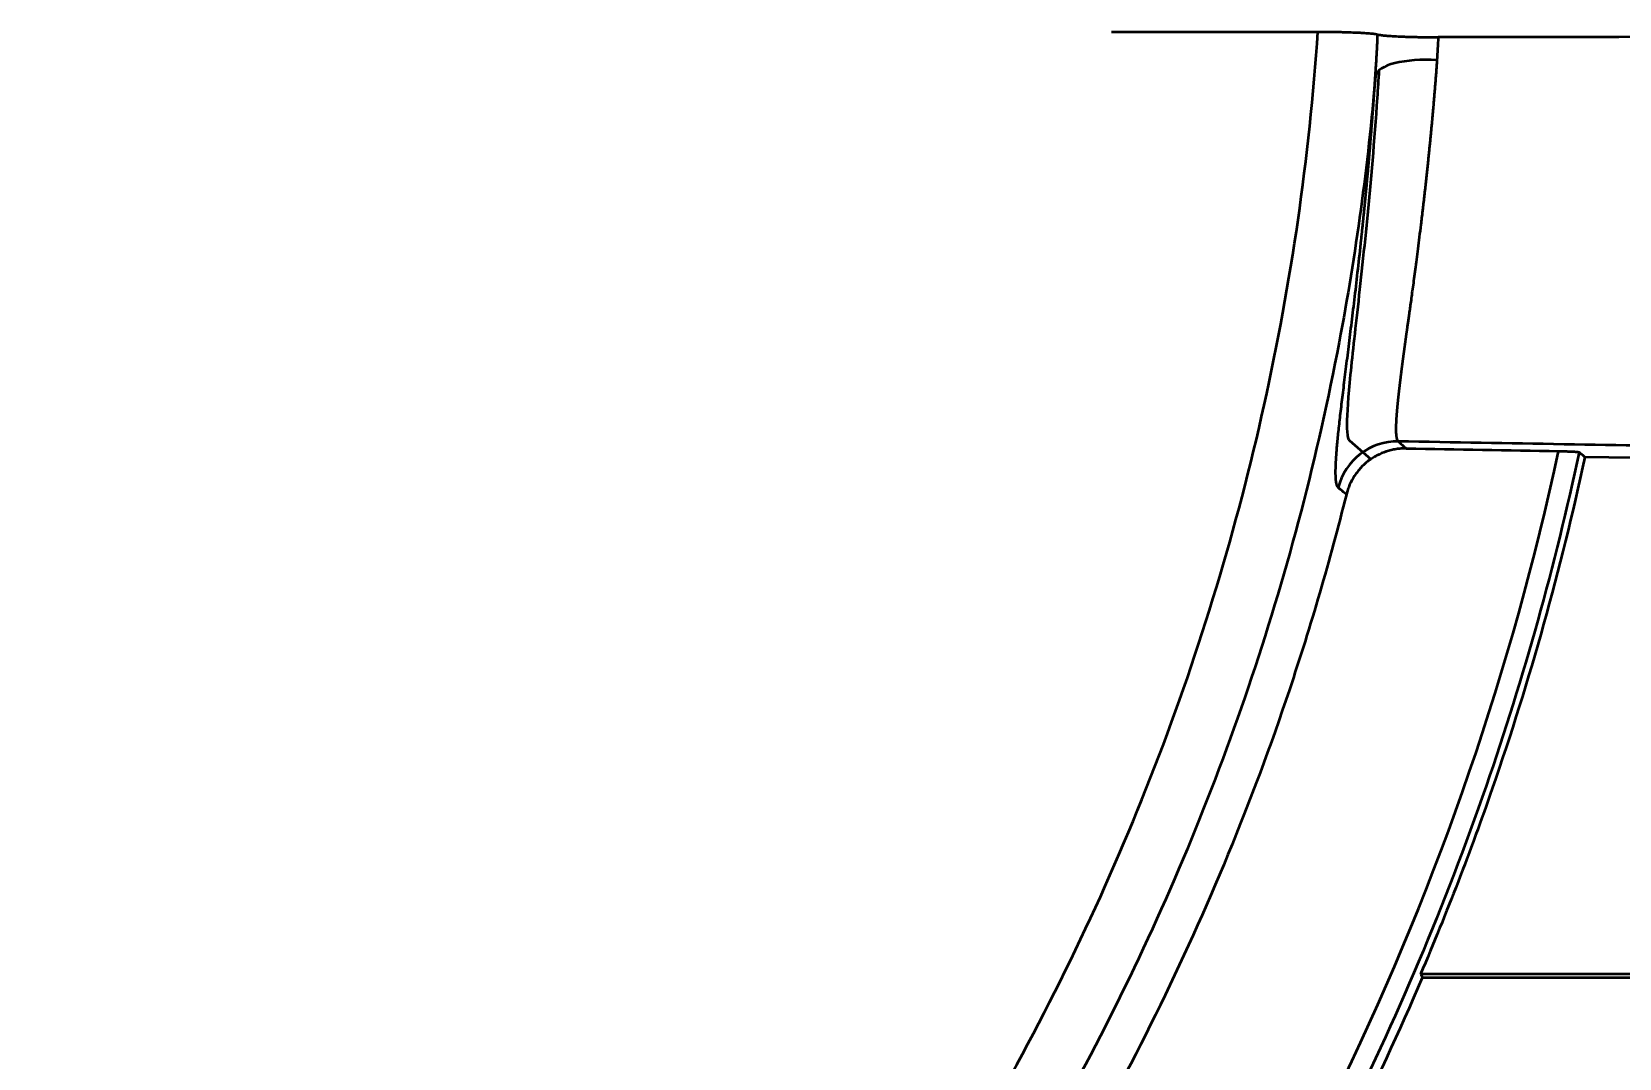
# Model space of a CAD drawing. Header units: millimetres. Extents: x 2599 to 3244, y 1330 to 1895.
# Drawn here: x 2908 to 2986, y 1506.8 to 1557.3 of the extents above; entities that cross this region are included whole.
import ezdxf

# ---------------------------------------------------------------- set-up
doc = ezdxf.new("R2010")
doc.units = ezdxf.units.MM
doc.layers.add('1', color=7, linetype='Continuous', true_color=0xffffff)
doc.layers.add('dim', color=82, linetype='Continuous', lineweight=9)
doc.styles.get("Standard").update_dxf_attribs({"font": 'arial.ttf'})
doc.dimstyles.new('Standard-3', dxfattribs={"dimscale": 3, "dimtxt": 0.18, "dimasz": 0.18, "dimexe": 0.18, "dimexo": 0.0625, "dimgap": 0.09, "dimtad": 0, "dimtoh": 1, "dimzin": 0, "dimdsep": 46, "dimtxsty": 'Standard', "dimcen": 0.09, "dimadec": 0, "dimazin": 0, "dimtfac": 1, "dimtofl": 0, "dimtmove": 0, "dimatfit": 3, "dimfxl": 0, "dimtolj": 1, "dimtzin": 0, "dimarcsym": 0})

# ---------------------------------------------------------------- blocks, each defined once
blk = doc.blocks.new('*D17')
at = {"layer": 'Defpoints', "color": 0, "transparency": 16777216}
for p in [(2669.184, 1564.792), (3057.245, 1545.955), (3057.245, 1441.092)]:
    blk.add_point(p, dxfattribs=at)
at = {"layer": 'dim', "color": 0, "lineweight": -2, "transparency": 16777216}
for p, q in [((2669.184, 1563.293), (2669.184, 1439.593)), ((3057.245, 1544.456), (3057.245, 1439.593)), ((2675.184, 1441.092), (2846.152, 1441.092)), ((3051.245, 1441.092), (2880.276, 1441.092))]:
    blk.add_line(p, q, dxfattribs=at)
at = {"layer": 'dim', "color": 0, "transparency": 16777216}
for points in [[(2675.184, 1442.092), (2675.184, 1440.092), (2669.184, 1441.092)], [(3051.245, 1442.092), (3051.245, 1440.092), (3057.245, 1441.092)]]:
    blk.add_solid(points, dxfattribs=at)
at = {"layer": 'dim', "color": 0, "transparency": 16777216, "insert": (2863.214, 1441.092), "char_height": 7.5, "attachment_point": 5, "bg_fill": 3, "box_fill_scale": 1.1, "bg_fill_color": 256, "bg_fill_true_color": 13158600, "bg_fill_transparency": 0}
blk.add_mtext('\\A1;388.06', dxfattribs=at)

msp = doc.modelspace()

# ---------------------------------------------------------------- linework, layer by layer
at = {"layer": '1', "color": 7, "linetype": 'Continuous', "lineweight": 35}
for p, q in [((2961.082, 1557.261), (2971.227, 1557.261)), ((2972.777, 1537.176), (2973.836, 1536.273)), ((3037.046, 1535.449), (2984.343, 1536.37)), ((2993.283, 1510.964), (2976.269, 1510.964)), ((2976.372, 1510.808), (2993.283, 1510.808))]:
    msp.add_line(p, q, dxfattribs=at)
for points, knots in [([(2944.964, 1489.231), (2952.683, 1498.984), (2958.76, 1509.635), (2965.455, 1526.938), (2967.258, 1532.907), (2969.927, 1544.945), (2970.809, 1551.056), (2971.227, 1557.261)], [0, 0, 0, 0, 0.5, 0.5, 0.75, 0.75, 1, 1, 1, 1]), ([(2971.227, 1557.261), (2971.271, 1557.261), (2971.316, 1557.261), (2971.404, 1557.261), (2971.448, 1557.261), (2971.579, 1557.26), (2971.666, 1557.259), (2971.923, 1557.257), (2972.091, 1557.255), (2972.297, 1557.251), (2972.338, 1557.25), (2972.419, 1557.248), (2972.459, 1557.247), (2972.578, 1557.244), (2972.656, 1557.242), (2972.881, 1557.235), (2973.024, 1557.23), (2973.174, 1557.223), (2973.191, 1557.222), (2973.224, 1557.221), (2973.24, 1557.22), (2973.289, 1557.218), (2973.32, 1557.216), (2973.412, 1557.211), (2973.471, 1557.208), (2973.637, 1557.197), (2973.736, 1557.19), (2973.834, 1557.181), (2973.844, 1557.18), (2973.865, 1557.178), (2973.896, 1557.175), (2973.924, 1557.172), (2973.978, 1557.165), (2974.011, 1557.161), (2974.097, 1557.148), (2974.141, 1557.139), (2974.169, 1557.13)], [0, 0, 0, 0, 0.03125, 0.03125, 0.0625, 0.0625, 0.125, 0.125, 0.25, 0.25, 0.28125, 0.28125, 0.3125, 0.3125, 0.375, 0.375, 0.5, 0.5, 0.515625, 0.515625, 0.53125, 0.53125, 0.5625, 0.5625, 0.625, 0.625, 0.75, 0.75, 0.765625, 0.765625, 0.78125, 0.8125, 0.8125, 0.875, 0.875, 1, 1, 1, 1]), ([(2974.054, 1555.101), (2974.057, 1555.136), (2974.062, 1555.204), (2974.069, 1555.308), (2974.076, 1555.412), (2974.083, 1555.517), (2974.09, 1555.621), (2974.097, 1555.727), (2974.103, 1555.832), (2974.109, 1555.938), (2974.116, 1556.045), (2974.122, 1556.151), (2974.128, 1556.259), (2974.133, 1556.366), (2974.139, 1556.474), (2974.144, 1556.583), (2974.15, 1556.691), (2974.155, 1556.801), (2974.16, 1556.91), (2974.165, 1557.02), (2974.168, 1557.094), (2974.169, 1557.13)], [0, 0, 0, 0, 0.051084, 0.102339, 0.153765, 0.205363, 0.257133, 0.309075, 0.361188, 0.413474, 0.465931, 0.518561, 0.571363, 0.624338, 0.677485, 0.730805, 0.784298, 0.837963, 0.891802, 0.945814, 1, 1, 1, 1]), ([(2974.169, 1557.13), (2974.184, 1557.126), (2974.202, 1557.121), (2974.235, 1557.114), (2974.247, 1557.112), (2974.272, 1557.107), (2974.286, 1557.105), (2974.357, 1557.094), (2974.428, 1557.085), (2974.534, 1557.075), (2974.567, 1557.072), (2974.602, 1557.069), (2974.626, 1557.067), (2974.638, 1557.066), (2974.699, 1557.061), (2974.751, 1557.057), (2974.916, 1557.046), (2975.038, 1557.039), (2975.205, 1557.031), (2975.239, 1557.03), (2975.309, 1557.027), (2975.345, 1557.025), (2975.453, 1557.021), (2975.601, 1557.016), (2975.757, 1557.011), (2975.918, 1557.007), (2976, 1557.005), (2976.127, 1557.003), (2976.17, 1557.002), (2976.255, 1557), (2976.298, 1557), (2976.428, 1556.998), (2976.601, 1556.996), (2976.778, 1556.995), (2976.957, 1556.994), (2977.046, 1556.994), (2977.137, 1556.994)], [0, 0, 0, 0, 0.0625, 0.0625, 0.09375, 0.09375, 0.125, 0.125, 0.25, 0.25, 0.28125, 0.296875, 0.296875, 0.3125, 0.3125, 0.375, 0.375, 0.5, 0.5, 0.53125, 0.53125, 0.5625, 0.5625, 0.625, 0.6875, 0.6875, 0.75, 0.75, 0.78125, 0.78125, 0.8125, 0.8125, 0.875, 0.9375, 0.9375, 1, 1, 1, 1]), ([(3053.265, 1557.068), (3045.312, 1557.06), (3037.36, 1557.052), (3021.456, 1557.037), (3013.503, 1557.029), (2996.08, 1557.012), (2986.608, 1557.003), (2977.137, 1556.994)], [0, 0, 0, 0, 0.313378, 0.313378, 0.626757, 0.626757, 1, 1, 1, 1]), ([(2977.077, 1555.868), (2976.322, 1555.915), (2975.566, 1555.86), (2974.461, 1555.577), (2974.112, 1555.352), (2974.054, 1555.101)], [0, 0, 0, 0, 0.503009, 0.503009, 1, 1, 1, 1]), ([(2977.077, 1555.868), (2977.073, 1555.817), (2977.066, 1555.715), (2977.055, 1555.561), (2977.043, 1555.404), (2977.031, 1555.246), (2977.019, 1555.086), (2977.006, 1554.923), (2976.993, 1554.759), (2976.98, 1554.593), (2976.966, 1554.425), (2976.952, 1554.255), (2976.938, 1554.083), (2976.923, 1553.91), (2976.908, 1553.734), (2976.892, 1553.557), (2976.876, 1553.379), (2976.86, 1553.198), (2976.844, 1553.016), (2976.827, 1552.832), (2976.809, 1552.647), (2976.792, 1552.46), (2976.774, 1552.271), (2976.755, 1552.082), (2976.737, 1551.89), (2976.718, 1551.697), (2976.698, 1551.503), (2976.678, 1551.308), (2976.658, 1551.111), (2976.638, 1550.913), (2976.617, 1550.714), (2976.596, 1550.514), (2976.574, 1550.312), (2976.553, 1550.11), (2976.53, 1549.906), (2976.508, 1549.702), (2976.485, 1549.496), (2976.461, 1549.29), (2976.438, 1549.083), (2976.414, 1548.875), (2976.389, 1548.667), (2976.346, 1548.303), (2976.286, 1547.801), (2976.21, 1547.182), (2976.138, 1546.608), (2976.07, 1546.076), (2976.007, 1545.585), (2975.947, 1545.134), (2975.891, 1544.721), (2975.84, 1544.344), (2975.792, 1544.001), (2975.748, 1543.692), (2975.709, 1543.414), (2975.674, 1543.165), (2975.642, 1542.946), (2975.615, 1542.754), (2975.595, 1542.615), (2975.582, 1542.519), (2975.573, 1542.456), (2975.564, 1542.394), (2975.556, 1542.333), (2975.547, 1542.271), (2975.539, 1542.211), (2975.531, 1542.15), (2975.522, 1542.09), (2975.514, 1542.031), (2975.506, 1541.972), (2975.498, 1541.913), (2975.49, 1541.855), (2975.482, 1541.797), (2975.474, 1541.739), (2975.467, 1541.682), (2975.459, 1541.625), (2975.451, 1541.569), (2975.444, 1541.513), (2975.436, 1541.457), (2975.429, 1541.402), (2975.422, 1541.347), (2975.415, 1541.293), (2975.407, 1541.239), (2975.4, 1541.185), (2975.393, 1541.132), (2975.386, 1541.079), (2975.38, 1541.026), (2975.373, 1540.974), (2975.366, 1540.923), (2975.359, 1540.871), (2975.353, 1540.821), (2975.346, 1540.77), (2975.34, 1540.72), (2975.334, 1540.67), (2975.327, 1540.621), (2975.321, 1540.572), (2975.315, 1540.523), (2975.309, 1540.475), (2975.303, 1540.427), (2975.297, 1540.38), (2975.291, 1540.333), (2975.285, 1540.286), (2975.28, 1540.24), (2975.274, 1540.194), (2975.268, 1540.149), (2975.263, 1540.104), (2975.258, 1540.059), (2975.252, 1540.014), (2975.247, 1539.97), (2975.242, 1539.927), (2975.237, 1539.884), (2975.232, 1539.841), (2975.227, 1539.798), (2975.222, 1539.756), (2975.217, 1539.714), (2975.212, 1539.673), (2975.208, 1539.632), (2975.203, 1539.591), (2975.198, 1539.551), (2975.194, 1539.511), (2975.19, 1539.472), (2975.185, 1539.432), (2975.181, 1539.394), (2975.177, 1539.355), (2975.173, 1539.317), (2975.169, 1539.279), (2975.165, 1539.242), (2975.161, 1539.205), (2975.157, 1539.168), (2975.153, 1539.132), (2975.15, 1539.096), (2975.146, 1539.061), (2975.143, 1539.025), (2975.139, 1538.991), (2975.136, 1538.956), (2975.133, 1538.922), (2975.129, 1538.888), (2975.126, 1538.855), (2975.123, 1538.822), (2975.12, 1538.789), (2975.117, 1538.757), (2975.114, 1538.725), (2975.112, 1538.693), (2975.109, 1538.662), (2975.106, 1538.631), (2975.104, 1538.6), (2975.101, 1538.57), (2975.099, 1538.54), (2975.096, 1538.51), (2975.094, 1538.481), (2975.092, 1538.452), (2975.09, 1538.424), (2975.088, 1538.396), (2975.086, 1538.368), (2975.084, 1538.34), (2975.082, 1538.313), (2975.08, 1538.286), (2975.079, 1538.26), (2975.077, 1538.233), (2975.075, 1538.208), (2975.074, 1538.182), (2975.073, 1538.157), (2975.071, 1538.132), (2975.07, 1538.108), (2975.069, 1538.083), (2975.068, 1538.059), (2975.067, 1538.036), (2975.066, 1538.013), (2975.065, 1537.99), (2975.064, 1537.967), (2975.063, 1537.945), (2975.063, 1537.923), (2975.062, 1537.901), (2975.061, 1537.88), (2975.061, 1537.859), (2975.061, 1537.839), (2975.06, 1537.818), (2975.06, 1537.798), (2975.06, 1537.778), (2975.06, 1537.759), (2975.06, 1537.74), (2975.06, 1537.721), (2975.06, 1537.703), (2975.06, 1537.685), (2975.06, 1537.667), (2975.061, 1537.649), (2975.061, 1537.632), (2975.062, 1537.615), (2975.062, 1537.598), (2975.063, 1537.582), (2975.064, 1537.566), (2975.064, 1537.55), (2975.065, 1537.535), (2975.066, 1537.52), (2975.067, 1537.505), (2975.068, 1537.49), (2975.07, 1537.476), (2975.071, 1537.462), (2975.072, 1537.448), (2975.073, 1537.435), (2975.075, 1537.422), (2975.076, 1537.409), (2975.078, 1537.397), (2975.08, 1537.385), (2975.081, 1537.373), (2975.083, 1537.361), (2975.085, 1537.35), (2975.087, 1537.339), (2975.089, 1537.328), (2975.091, 1537.317), (2975.093, 1537.307), (2975.096, 1537.297), (2975.098, 1537.288), (2975.1, 1537.278), (2975.103, 1537.269), (2975.105, 1537.26), (2975.108, 1537.252), (2975.111, 1537.243), (2975.113, 1537.235), (2975.116, 1537.228), (2975.119, 1537.22), (2975.122, 1537.213), (2975.125, 1537.206), (2975.128, 1537.199), (2975.131, 1537.193), (2975.135, 1537.187), (2975.138, 1537.181), (2975.141, 1537.175), (2975.145, 1537.17), (2975.148, 1537.165), (2975.152, 1537.16), (2975.156, 1537.155), (2975.16, 1537.151), (2975.163, 1537.147), (2975.167, 1537.143), (2975.171, 1537.139), (2975.174, 1537.137), (2975.175, 1537.136)], [0, 0, 0, 0, 0.004805, 0.009685, 0.014641, 0.019672, 0.024779, 0.029961, 0.035218, 0.040551, 0.04596, 0.051444, 0.057003, 0.062638, 0.068348, 0.074134, 0.079995, 0.085932, 0.091944, 0.098032, 0.104195, 0.110433, 0.116747, 0.123137, 0.129602, 0.136142, 0.142758, 0.14945, 0.156216, 0.163059, 0.169976, 0.176969, 0.184038, 0.191182, 0.198401, 0.205696, 0.213067, 0.220512, 0.228034, 0.23563, 0.243302, 0.25105, 0.276086, 0.299925, 0.322565, 0.344008, 0.364252, 0.383299, 0.401148, 0.4178, 0.433255, 0.447513, 0.460573, 0.472437, 0.483104, 0.492574, 0.500847, 0.504019, 0.507187, 0.51035, 0.51351, 0.516665, 0.519816, 0.522963, 0.526107, 0.529246, 0.532381, 0.535512, 0.538638, 0.541761, 0.54488, 0.547995, 0.551105, 0.554212, 0.557314, 0.560413, 0.563507, 0.566597, 0.569683, 0.572766, 0.575844, 0.578918, 0.581988, 0.585054, 0.588116, 0.591174, 0.594228, 0.597278, 0.600323, 0.603365, 0.606403, 0.609437, 0.612466, 0.615492, 0.618513, 0.621531, 0.624545, 0.627554, 0.63056, 0.633561, 0.636558, 0.639552, 0.642541, 0.645527, 0.648508, 0.651485, 0.654459, 0.657428, 0.660393, 0.663355, 0.666312, 0.669265, 0.672215, 0.67516, 0.678101, 0.681038, 0.683972, 0.686901, 0.689826, 0.692748, 0.695665, 0.698578, 0.701487, 0.704393, 0.707294, 0.710191, 0.713085, 0.715974, 0.718859, 0.721741, 0.724618, 0.727492, 0.730361, 0.733226, 0.736088, 0.738945, 0.741799, 0.744649, 0.747494, 0.750336, 0.753174, 0.756007, 0.758837, 0.761663, 0.764485, 0.767303, 0.770117, 0.772927, 0.775733, 0.778535, 0.781333, 0.784127, 0.786917, 0.789704, 0.792486, 0.795264, 0.798039, 0.80081, 0.803576, 0.806339, 0.809098, 0.811853, 0.814604, 0.817351, 0.820094, 0.822833, 0.825568, 0.828299, 0.831027, 0.83375, 0.83647, 0.839186, 0.841898, 0.844605, 0.847309, 0.850009, 0.852706, 0.855398, 0.858086, 0.860771, 0.863451, 0.866128, 0.868801, 0.87147, 0.874135, 0.876796, 0.879453, 0.882106, 0.884756, 0.887401, 0.890043, 0.892681, 0.895315, 0.897945, 0.900571, 0.903194, 0.905812, 0.908427, 0.911038, 0.913645, 0.916248, 0.918847, 0.921442, 0.924034, 0.926621, 0.929205, 0.931785, 0.934361, 0.936934, 0.939502, 0.942067, 0.944627, 0.947184, 0.949738, 0.952287, 0.954832, 0.957374, 0.959912, 0.962446, 0.964976, 0.967503, 0.970025, 0.972544, 0.975059, 0.97757, 0.980077, 0.982581, 0.985081, 0.987577, 0.990069, 0.992557, 0.995042, 0.997523, 1, 1, 1, 1]), ([(2974.054, 1555.101), (2973.689, 1550.709), (2972.326, 1540.709), (2968.337, 1525.436), (2961.845, 1509.668), (2954.53, 1497.059), (2949.289, 1489.892), (2947.302, 1487.381)], [0, 0, 0, 0, 0.178988, 0.409312, 0.639635, 0.869959, 1, 1, 1, 1]), ([(2972.23, 1534.871), (2972.228, 1534.873), (2972.223, 1534.877), (2972.216, 1534.885), (2972.209, 1534.893), (2972.203, 1534.901), (2972.197, 1534.911), (2972.191, 1534.921), (2972.185, 1534.932), (2972.179, 1534.944), (2972.174, 1534.957), (2972.168, 1534.97), (2972.163, 1534.985), (2972.158, 1535), (2972.154, 1535.015), (2972.149, 1535.032), (2972.145, 1535.049), (2972.141, 1535.068), (2972.137, 1535.086), (2972.133, 1535.106), (2972.13, 1535.127), (2972.127, 1535.148), (2972.124, 1535.17), (2972.121, 1535.193), (2972.118, 1535.216), (2972.115, 1535.24), (2972.113, 1535.266), (2972.111, 1535.291), (2972.109, 1535.318), (2972.107, 1535.346), (2972.106, 1535.374), (2972.104, 1535.403), (2972.103, 1535.433), (2972.102, 1535.463), (2972.102, 1535.494), (2972.101, 1535.527), (2972.101, 1535.559), (2972.1, 1535.593), (2972.1, 1535.628), (2972.101, 1535.663), (2972.101, 1535.699), (2972.101, 1535.736), (2972.102, 1535.773), (2972.103, 1535.811), (2972.104, 1535.851), (2972.105, 1535.89), (2972.107, 1535.931), (2972.109, 1535.972), (2972.11, 1536.015), (2972.112, 1536.058), (2972.115, 1536.101), (2972.117, 1536.146), (2972.119, 1536.191), (2972.122, 1536.237), (2972.125, 1536.284), (2972.128, 1536.332), (2972.131, 1536.38), (2972.135, 1536.429), (2972.138, 1536.479), (2972.148, 1536.611), (2972.166, 1536.835), (2972.196, 1537.167), (2972.232, 1537.524), (2972.272, 1537.904), (2972.318, 1538.308), (2972.368, 1538.736), (2972.422, 1539.188), (2972.48, 1539.664), (2972.541, 1540.164), (2972.628, 1540.86), (2972.744, 1541.784), (2972.891, 1542.975), (2973.045, 1544.247), (2973.202, 1545.6), (2973.31, 1546.574), (2973.367, 1547.109), (2973.374, 1547.179), (2973.382, 1547.249), (2973.389, 1547.319), (2973.397, 1547.389), (2973.404, 1547.459), (2973.411, 1547.529), (2973.419, 1547.599), (2973.426, 1547.67), (2973.433, 1547.74), (2973.441, 1547.811), (2973.448, 1547.882), (2973.455, 1547.952), (2973.463, 1548.023), (2973.47, 1548.094), (2973.477, 1548.166), (2973.484, 1548.237), (2973.492, 1548.308), (2973.499, 1548.38), (2973.506, 1548.452), (2973.513, 1548.523), (2973.52, 1548.595), (2973.527, 1548.667), (2973.535, 1548.739), (2973.542, 1548.811), (2973.549, 1548.884), (2973.556, 1548.956), (2973.563, 1549.028), (2973.57, 1549.101), (2973.577, 1549.174), (2973.584, 1549.247), (2973.591, 1549.32), (2973.598, 1549.393), (2973.605, 1549.466), (2973.612, 1549.539), (2973.619, 1549.612), (2973.626, 1549.686), (2973.633, 1549.759), (2973.64, 1549.833), (2973.646, 1549.907), (2973.653, 1549.981), (2973.66, 1550.055), (2973.667, 1550.129), (2973.674, 1550.203), (2973.68, 1550.278), (2973.687, 1550.352), (2973.694, 1550.427), (2973.701, 1550.501), (2973.707, 1550.576), (2973.714, 1550.651), (2973.721, 1550.726), (2973.727, 1550.801), (2973.734, 1550.876), (2973.74, 1550.952), (2973.747, 1551.027), (2973.754, 1551.103), (2973.76, 1551.178), (2973.767, 1551.254), (2973.773, 1551.33), (2973.779, 1551.406), (2973.786, 1551.482), (2973.792, 1551.558), (2973.799, 1551.635), (2973.805, 1551.711), (2973.811, 1551.788), (2973.818, 1551.864), (2973.824, 1551.941), (2973.83, 1552.018), (2973.837, 1552.095), (2973.843, 1552.172), (2973.849, 1552.249), (2973.855, 1552.326), (2973.861, 1552.404), (2973.867, 1552.481), (2973.873, 1552.559), (2973.88, 1552.637), (2973.886, 1552.715), (2973.892, 1552.793), (2973.898, 1552.871), (2973.904, 1552.949), (2973.91, 1553.027), (2973.915, 1553.106), (2973.921, 1553.184), (2973.927, 1553.263), (2973.933, 1553.341), (2973.939, 1553.42), (2973.945, 1553.499), (2973.95, 1553.578), (2973.956, 1553.657), (2973.962, 1553.737), (2973.967, 1553.816), (2973.973, 1553.896), (2973.979, 1553.975), (2973.984, 1554.055), (2973.99, 1554.135), (2973.995, 1554.215), (2974.001, 1554.295), (2974.006, 1554.375), (2974.012, 1554.455), (2974.017, 1554.535), (2974.022, 1554.616), (2974.028, 1554.697), (2974.033, 1554.777), (2974.038, 1554.858), (2974.044, 1554.939), (2974.049, 1555.02), (2974.052, 1555.074), (2974.054, 1555.101)], [0, 0, 0, 0, 0.004343, 0.008682, 0.013018, 0.017351, 0.02168, 0.026007, 0.030331, 0.034652, 0.038971, 0.043287, 0.047601, 0.051912, 0.056221, 0.060528, 0.064834, 0.069137, 0.073439, 0.077739, 0.082037, 0.086334, 0.09063, 0.094925, 0.099218, 0.103511, 0.107803, 0.112094, 0.116384, 0.120674, 0.124964, 0.129254, 0.133543, 0.137832, 0.142121, 0.146411, 0.1507, 0.154991, 0.159281, 0.163573, 0.167865, 0.172158, 0.176451, 0.180746, 0.185043, 0.18934, 0.193639, 0.197939, 0.202242, 0.206545, 0.210851, 0.215159, 0.219468, 0.22378, 0.228095, 0.232411, 0.23673, 0.241052, 0.245377, 0.249704, 0.274796, 0.2998, 0.324736, 0.349628, 0.374495, 0.399362, 0.424248, 0.449176, 0.474168, 0.499244, 0.549251, 0.599055, 0.648832, 0.698758, 0.749007, 0.75139, 0.753773, 0.756153, 0.758533, 0.760911, 0.763288, 0.765663, 0.768038, 0.770411, 0.772783, 0.775153, 0.777523, 0.779891, 0.782258, 0.784624, 0.786989, 0.789353, 0.791716, 0.794078, 0.796439, 0.798798, 0.801157, 0.803515, 0.805871, 0.808227, 0.810582, 0.812936, 0.815289, 0.817641, 0.819993, 0.822343, 0.824693, 0.827042, 0.82939, 0.831738, 0.834084, 0.83643, 0.838776, 0.84112, 0.843464, 0.845807, 0.84815, 0.850492, 0.852834, 0.855174, 0.857515, 0.859855, 0.862194, 0.864533, 0.866871, 0.869209, 0.871547, 0.873884, 0.87622, 0.878557, 0.880892, 0.883228, 0.885563, 0.887898, 0.890233, 0.892567, 0.894902, 0.897236, 0.899569, 0.901903, 0.904236, 0.90657, 0.908903, 0.911236, 0.913569, 0.915902, 0.918234, 0.920567, 0.9229, 0.925233, 0.927566, 0.929898, 0.932231, 0.934564, 0.936897, 0.939231, 0.941564, 0.943898, 0.946231, 0.948565, 0.950899, 0.953234, 0.955568, 0.957903, 0.960238, 0.962574, 0.96491, 0.967246, 0.969582, 0.971919, 0.974257, 0.976594, 0.978933, 0.981271, 0.983611, 0.98595, 0.98829, 0.990631, 0.992972, 0.995314, 0.997657, 1, 1, 1, 1]), ([(2974.225, 1555.359), (2974.199, 1554.907), (2974.171, 1554.458), (2973.997, 1551.911), (2973.821, 1549.899), (2973.467, 1546.283), (2973.283, 1544.63), (2972.967, 1541.783), (2972.834, 1540.596), (2972.666, 1538.699), (2972.632, 1538.014), (2972.679, 1537.373), (2972.718, 1537.23), (2972.778, 1537.179)], [0, 0, 0, 0, 0.044113, 0.044113, 0.253131, 0.253131, 0.462149, 0.462149, 0.671166, 0.671166, 0.880184, 0.880184, 1, 1, 1, 1]), ([(2975.175, 1537.136), (2974.512, 1537.146), (2973.846, 1536.927), (2972.783, 1536.117), (2972.393, 1535.523), (2972.23, 1534.871)], [0, 0, 0, 0, 0.497009, 0.497009, 1, 1, 1, 1]), ([(2984.06, 1536.609), (2982.874, 1531.053), (2979.688, 1519.62), (2972.658, 1502.995), (2964.32, 1488.879), (2958.195, 1480.719), (2955.638, 1477.605)], [0, 0, 0, 0, 0.257786, 0.537488, 0.817189, 1, 1, 1, 1]), ([(2975.572, 1536.793), (2975.488, 1536.794), (2975.404, 1536.792), (2975.238, 1536.781), (2975.073, 1536.762), (2974.909, 1536.73), (2974.788, 1536.701), (2974.747, 1536.69), (2974.667, 1536.667), (2974.626, 1536.655), (2974.427, 1536.589), (2974.273, 1536.524), (2974.053, 1536.408), (2973.981, 1536.367), (2973.875, 1536.3), (2973.823, 1536.265), (2973.772, 1536.228), (2973.738, 1536.203), (2973.721, 1536.191), (2973.638, 1536.127), (2973.51, 1536.019), (2973.333, 1535.843), (2973.225, 1535.717), (2973.148, 1535.618), (2973.123, 1535.585), (2973.074, 1535.517), (2973.05, 1535.482), (2972.935, 1535.306), (2972.855, 1535.16), (2972.755, 1534.932), (2972.725, 1534.854), (2972.67, 1534.697), (2972.647, 1534.616), (2972.626, 1534.535)], [0, 0, 0, 0, 0.0625, 0.0625, 0.125, 0.1875, 0.1875, 0.21875, 0.21875, 0.25, 0.25, 0.375, 0.375, 0.4375, 0.4375, 0.46875, 0.484375, 0.484375, 0.5, 0.5, 0.5625, 0.625, 0.6875, 0.6875, 0.71875, 0.71875, 0.75, 0.75, 0.875, 0.875, 0.9375, 0.9375, 1, 1, 1, 1]), ([(2984.343, 1536.37), (2983.159, 1530.859), (2980.76, 1522.272), (2977.551, 1513.965), (2976.269, 1510.964)], [0, 0, 0, 0, 0.633343, 1, 1, 1, 1]), ([(2983.056, 1536.662), (2983.12, 1536.661), (2983.183, 1536.66), (2983.309, 1536.657), (2983.369, 1536.655), (2983.458, 1536.652), (2983.487, 1536.651), (2983.543, 1536.649), (2983.571, 1536.648), (2983.652, 1536.645), (2983.702, 1536.642), (2983.771, 1536.639), (2983.794, 1536.637), (2983.836, 1536.635), (2983.856, 1536.634), (2983.912, 1536.63), (2983.944, 1536.627), (2983.984, 1536.623), (2983.996, 1536.622), (2984.017, 1536.619), (2984.026, 1536.618), (2984.048, 1536.614), (2984.058, 1536.612), (2984.06, 1536.609)], [0, 0, 0, 0, 0.125, 0.125, 0.25, 0.25, 0.3125, 0.3125, 0.375, 0.375, 0.5, 0.5, 0.5625, 0.5625, 0.625, 0.625, 0.75, 0.75, 0.8125, 0.8125, 0.875, 0.875, 1, 1, 1, 1]), ([(2984.343, 1536.37), (2984.296, 1536.41), (2984.249, 1536.45), (2984.155, 1536.529), (2984.107, 1536.569), (2984.06, 1536.609)], [0, 0, 0, 0, 0.5, 0.5, 1, 1, 1, 1]), ([(2972.626, 1534.535), (2972.538, 1534.61), (2972.449, 1534.685), (2972.317, 1534.797), (2972.273, 1534.834), (2972.23, 1534.871)], [0, 0, 0, 0, 0.67078, 0.67078, 1, 1, 1, 1]), ([(2972.626, 1534.535), (2971.818, 1531.301), (2969.27, 1522.566), (2963.602, 1508.802), (2956.002, 1495.7), (2950.445, 1488.166), (2948.192, 1485.365)], [0, 0, 0, 0, 0.1807, 0.492922, 0.805143, 1, 1, 1, 1]), ([(2965.744, 1490.707), (2968.275, 1494.671), (2972.034, 1501.274), (2975.237, 1508.156), (2976.372, 1510.808)], [0, 0, 0, 0, 0.619808, 1, 1, 1, 1])]:
    msp.add_open_spline(points, degree=3, knots=knots, dxfattribs=at)
for points, degree in [([(2977.137, 1556.993), (2977.123, 1556.615), (2977.103, 1556.24), (2977.077, 1555.868)], 3), ([(2975.175, 1537.136), (2975.308, 1537.022), (2975.44, 1536.907), (2975.572, 1536.793)], 3), ([(3040.334, 1535.999), (2975.175, 1537.136)], 1), ([(2954.87, 1478.235), (2968.753, 1495.142), (2978.464, 1515.273), (2983.056, 1536.662)], 3), ([(2975.572, 1536.793), (2978.067, 1536.749), (2980.561, 1536.706), (2983.056, 1536.662)], 3), ([(2976.269, 1510.964), (2976.304, 1510.912), (2976.338, 1510.86), (2976.372, 1510.808)], 3)]:
    msp.add_open_spline(points, degree=degree, dxfattribs=at)

# ---------------------------------------------------------------- next in the draw order: dimensions: what is measured, and where the dimension line sits
at = {"layer": 'dim'}
dim = msp.add_linear_dim(base=(3057.245, 1441.092), p1=(2669.184, 1564.792), p2=(3057.245, 1545.955), dimstyle='Standard-3', override={"dimtxt": 2.5, "dimasz": 2, "dimexe": 0.49975, "dimexo": 0.49975, "dimgap": 0.49975}, dxfattribs=at)
dim.commit()
dim.dimension.update_dxf_attribs({"geometry": '*D17', "text_midpoint": (2863.214, 1441.092)})

doc.saveas('drawing.dxf')
